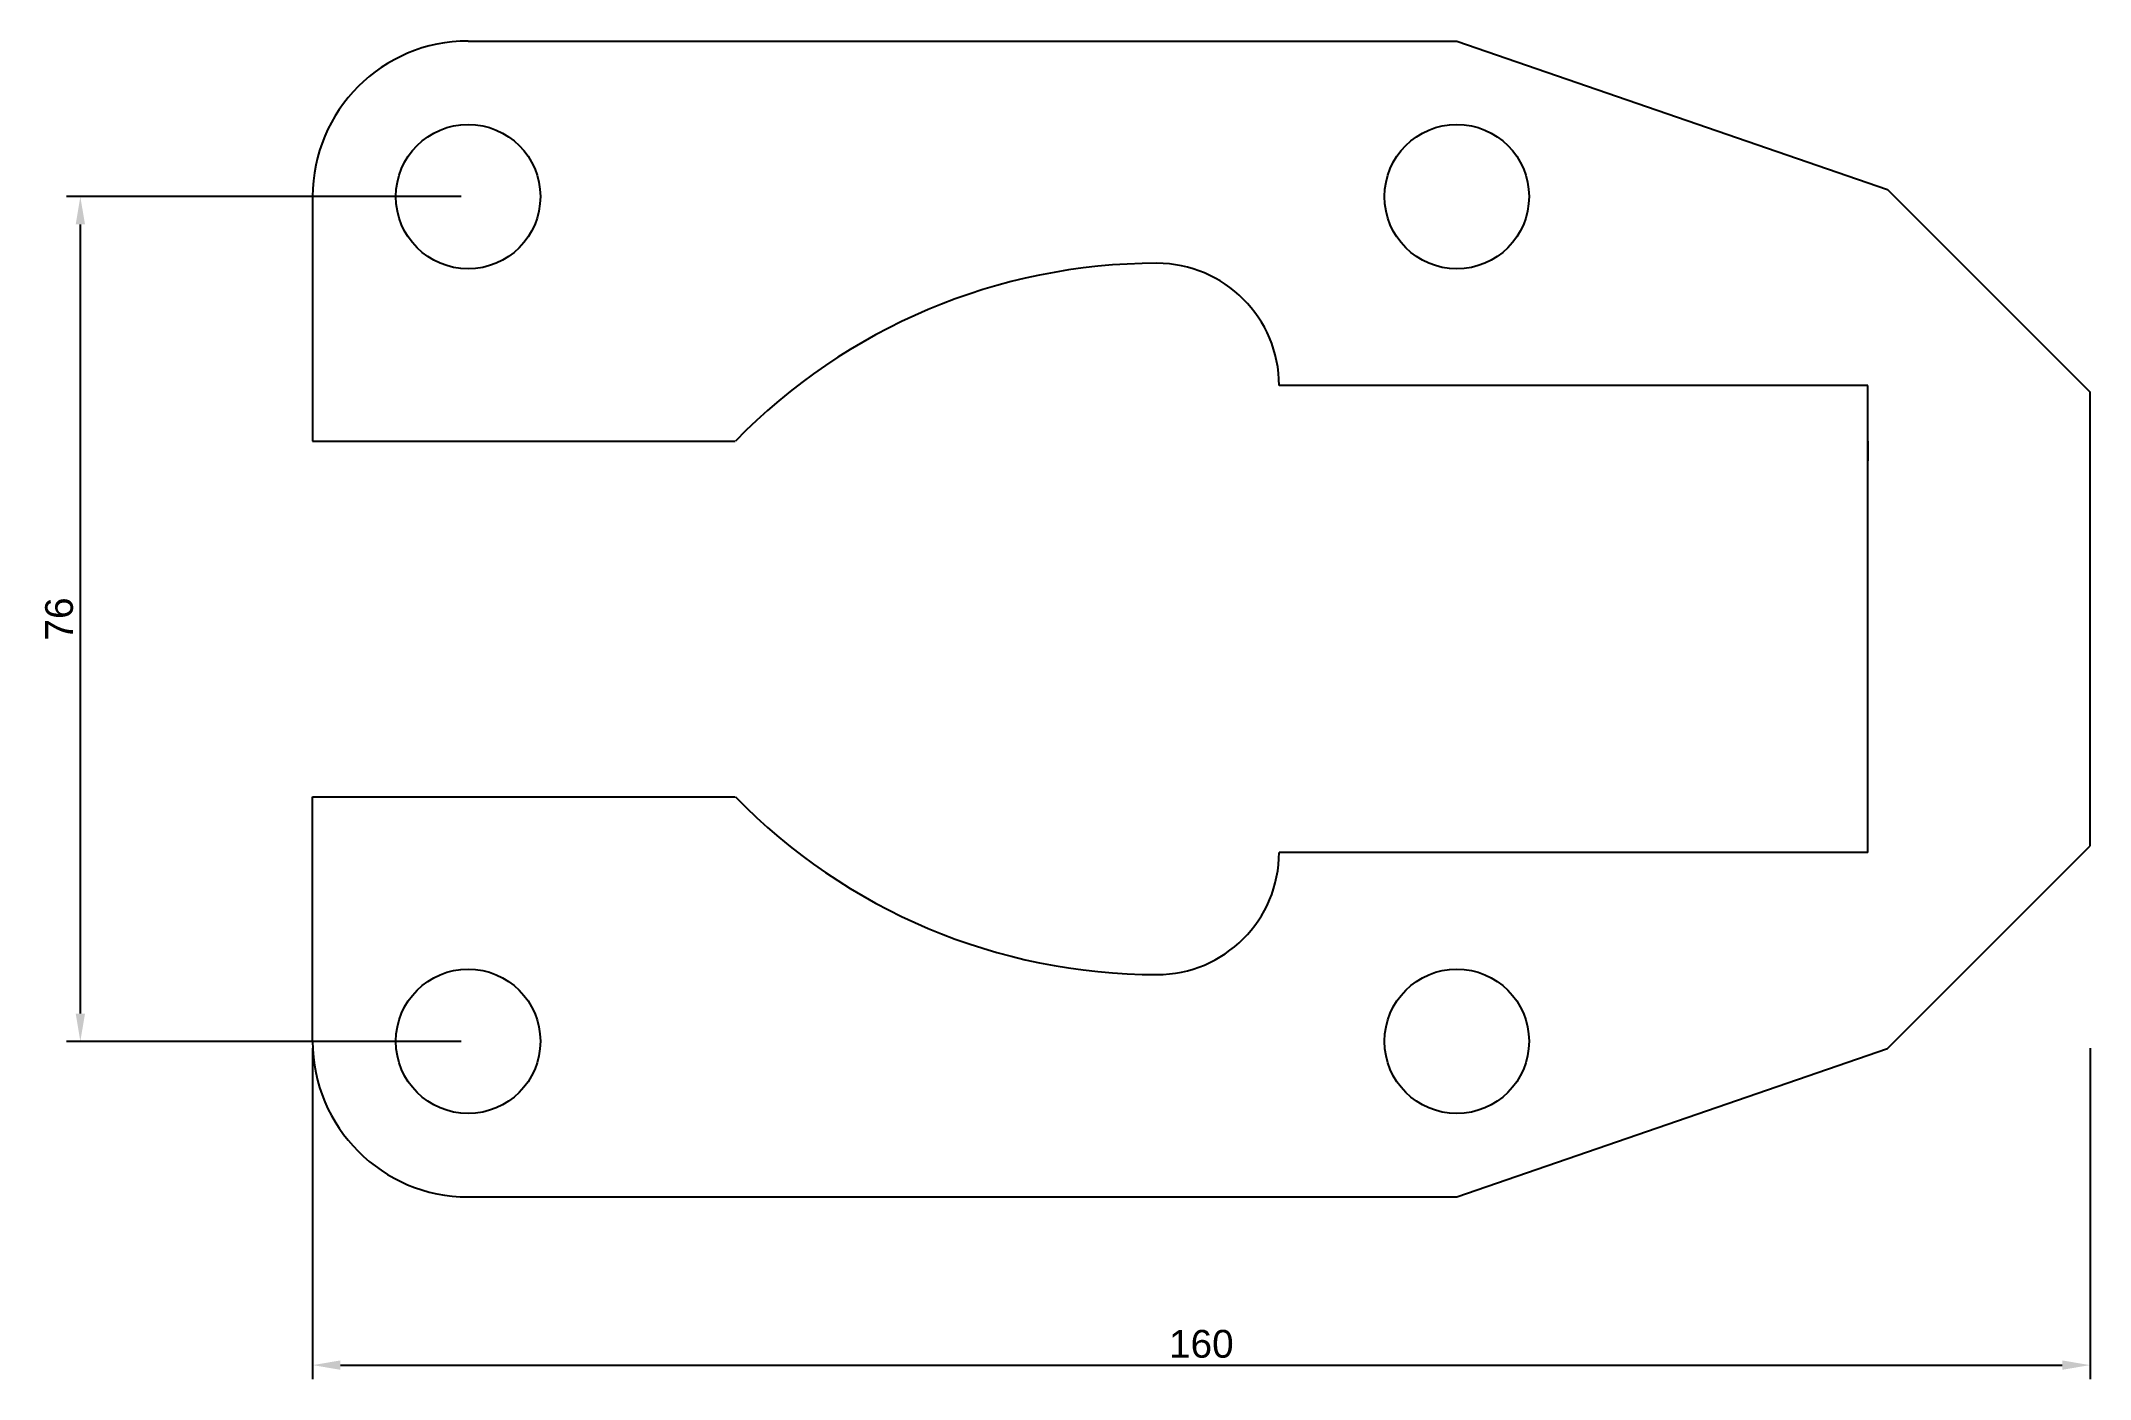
# Model space of a CAD drawing. Header units: millimetres. Extents: x 1728 to 1913, y 1483 to 1604.
import ezdxf

# ---------------------------------------------------------------- set-up
doc = ezdxf.new("R2010")
doc.units = ezdxf.units.MM
doc.styles.get("Standard").update_dxf_attribs({"font": 'arial.ttf'})
doc.dimstyles.new('ISO-25', dxfattribs={"dimtxt": 2.5, "dimasz": 2.5, "dimexe": 1.25, "dimexo": 0.625, "dimtad": 1, "dimtxsty": 'Standard', "dimcen": 2.5, "dimadec": 0, "dimazin": 0, "dimtfac": 1, "dimtmove": 0, "dimatfit": 3, "dimfxl": 1, "dimarcsym": 0})

# ---------------------------------------------------------------- blocks, each defined once
blk = doc.blocks.new('*D2')
at = {"color": 0, "lineweight": -2, "transparency": 16777216}
for p, q in [((1752.57, 1513.12), (1752.57, 1483.36)), ((1912.57, 1513.12), (1912.57, 1483.36)), ((1755.07, 1484.61), (1910.07, 1484.61))]:
    blk.add_line(p, q, dxfattribs=at)
at = {"color": 0, "transparency": 16777216}
for points in [[(1755.07, 1485.03), (1755.07, 1484.19), (1752.57, 1484.61)], [(1910.07, 1485.03), (1910.07, 1484.19), (1912.57, 1484.61)]]:
    blk.add_solid(points, dxfattribs=at)
at = {"layer": 'Defpoints', "color": 0, "transparency": 16777216}
for p in [(1752.57, 1513.74), (1912.57, 1513.74), (1912.57, 1484.61)]:
    blk.add_point(p, dxfattribs=at)
at = {"color": 0, "transparency": 16777216, "insert": (1832.57, 1486.51), "char_height": 2.5, "attachment_point": 5}
blk.add_mtext('160', dxfattribs=at)
blk = doc.blocks.new('*D3')
at = {"color": 0, "lineweight": -2, "transparency": 16777216}
for p, q in [((1765.94, 1589.74), (1730.41, 1589.74)), ((1731.66, 1516.24), (1731.66, 1587.24)), ((1765.94, 1513.74), (1730.41, 1513.74))]:
    blk.add_line(p, q, dxfattribs=at)
at = {"color": 0, "transparency": 16777216}
for points in [[(1731.24, 1587.24), (1732.08, 1587.24), (1731.66, 1589.74)], [(1731.24, 1516.24), (1732.08, 1516.24), (1731.66, 1513.74)]]:
    blk.add_solid(points, dxfattribs=at)
at = {"layer": 'Defpoints', "color": 0, "transparency": 16777216}
for p in [(1731.66, 1589.74), (1766.57, 1589.74), (1766.57, 1513.74)]:
    blk.add_point(p, dxfattribs=at)
at = {"color": 0, "transparency": 16777216, "insert": (1729.76, 1551.74), "char_height": 2.5, "attachment_point": 5, "rotation": 90}
blk.add_mtext('76', dxfattribs=at)

msp = doc.modelspace()

# ---------------------------------------------------------------- linework, layer by layer
for p, q in [((1766.569, 1603.744), (1855.569, 1603.744)), ((1855.569, 1603.744), (1894.335, 1590.396)), ((1894.335, 1590.396), (1912.569, 1572.162)), ((1752.569, 1589.744), (1752.569, 1567.744)), ((1892.569, 1572.744), (1839.569, 1572.744)), ((1892.569, 1530.744), (1892.569, 1572.744)), ((1912.569, 1531.326), (1912.569, 1572.162)), ((1752.569, 1567.744), (1790.621, 1567.744)), ((1892.569, 1567.744), (1892.569, 1565.957)), ((1892.569, 1535.744), (1892.569, 1537.531)), ((1752.569, 1513.744), (1752.569, 1535.744)), ((1752.569, 1535.744), (1790.621, 1535.744)), ((1894.335, 1513.092), (1912.569, 1531.326)), ((1892.569, 1530.744), (1839.569, 1530.744)), ((1855.569, 1499.744), (1894.335, 1513.092)), ((1766.569, 1499.744), (1855.569, 1499.744))]:
    msp.add_line(p, q)
for centre in [(1766.569, 1589.744), (1855.569, 1589.744), (1766.569, 1513.744), (1855.569, 1513.744)]:
    msp.add_circle(centre, 6.5)
for centre, radius, start, end in [((1766.569, 1589.744), 14, 90, 180), ((1828.569, 1530.744), 53, 90, 135.72418), ((1828.569, 1572.744), 11, 0, 90), ((1828.569, 1572.744), 53, 224.27582, 270), ((1828.569, 1530.744), 11, 270, 0), ((1766.569, 1513.744), 14, 180, 270)]:
    msp.add_arc(centre, radius, start, end)

# ---------------------------------------------------------------- dimensions: what is measured, and where the dimension line sits
dim = msp.add_linear_dim(base=(1731.659, 1589.744), p1=(1766.569, 1513.744), p2=(1766.569, 1589.744), angle=90, dimstyle='ISO-25')
dim.commit()
dim.dimension.update_dxf_attribs({"geometry": '*D3', "text_midpoint": (1729.757, 1551.744)})
dim = msp.add_linear_dim(base=(1912.569, 1484.611), p1=(1752.569, 1513.744), p2=(1912.569, 1513.744), dimstyle='ISO-25')
dim.commit()
dim.dimension.update_dxf_attribs({"geometry": '*D2', "text_midpoint": (1832.569, 1486.512)})

doc.saveas('drawing.dxf')
